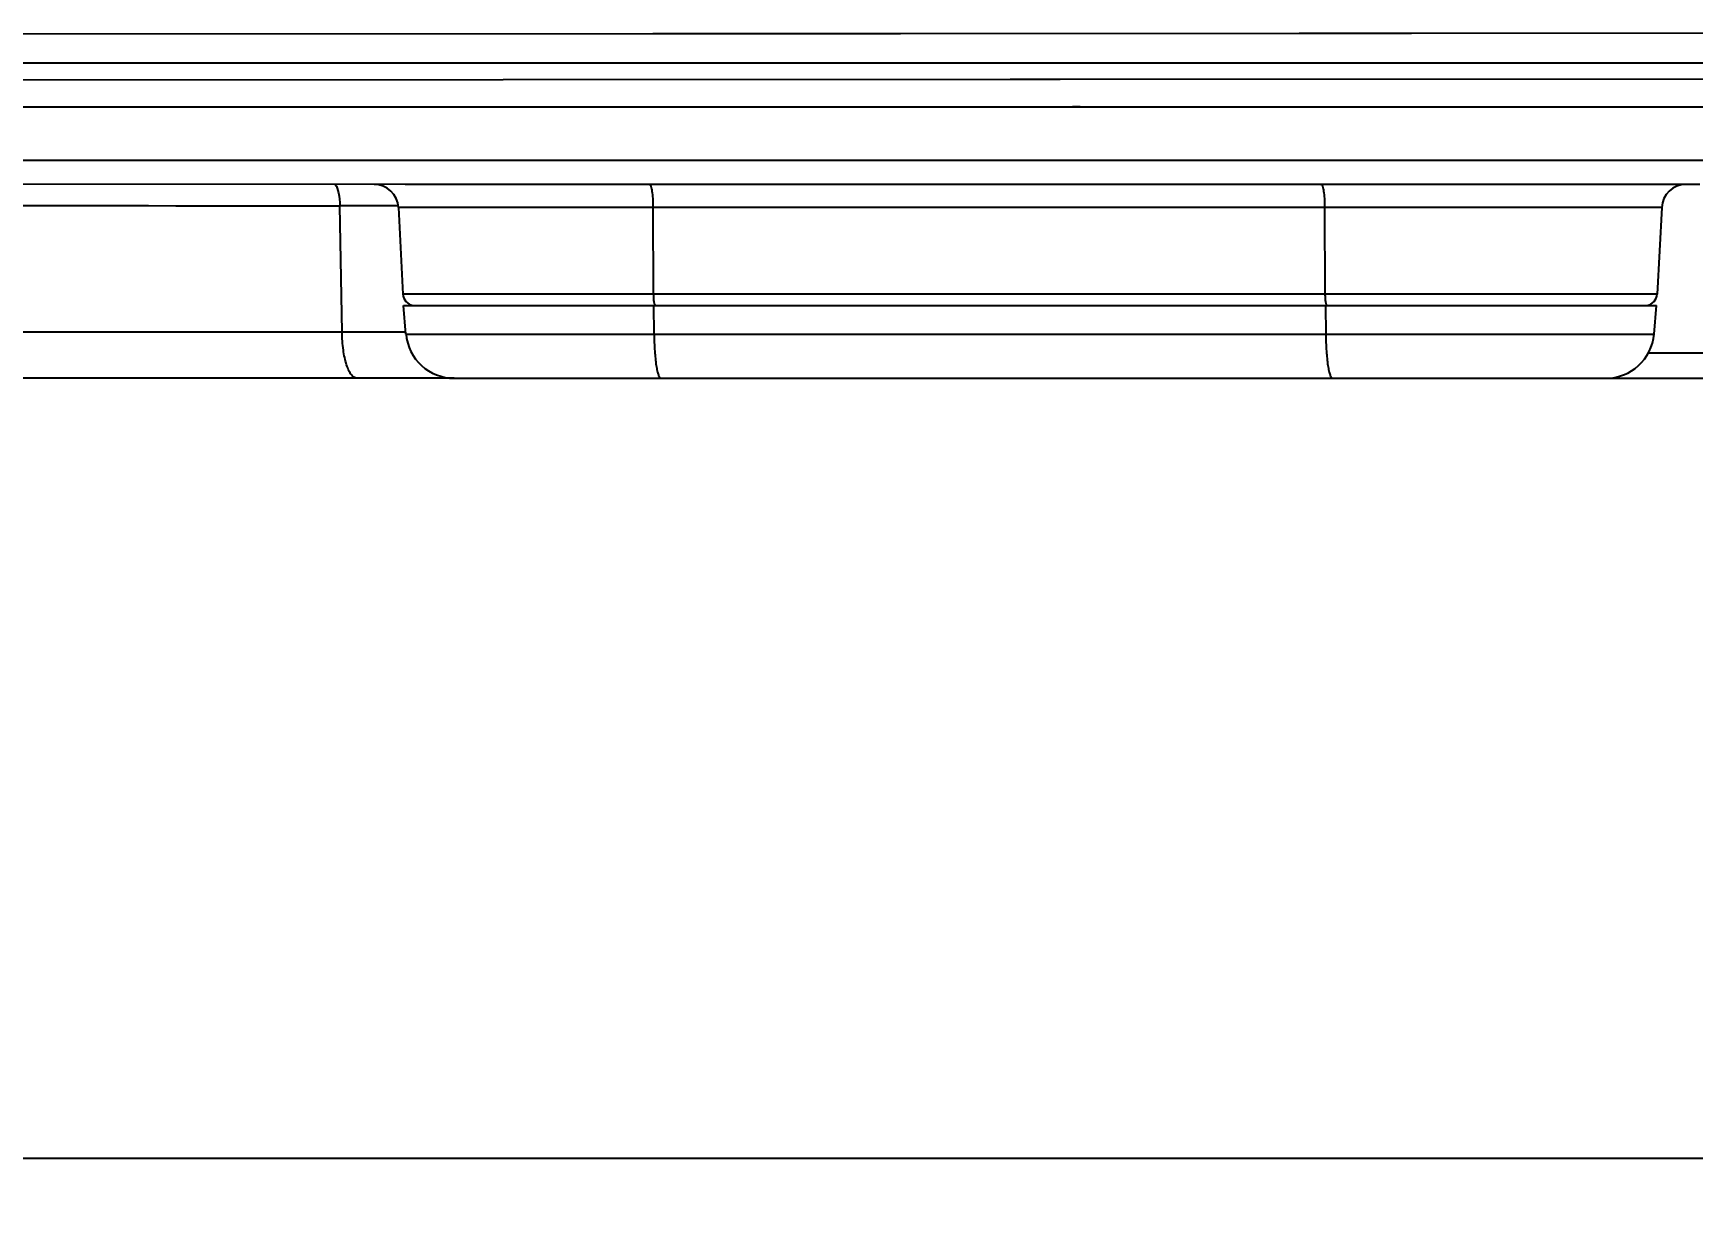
# Model space of a CAD drawing. Header units: millimetres. Extents: x 50 to 1286, y 47 to 781.
# Drawn here: x 917.9 to 986.4, y 47.5 to 96.4 of the extents above; entities that cross this region are included whole.
import ezdxf

# ---------------------------------------------------------------- set-up
doc = ezdxf.new("R2010")
doc.units = ezdxf.units.MM
doc.header["$LTSCALE"] = 20
doc.layers.add('00_COMPONENTS', color=7, linetype='Continuous')
doc.layers.add('____', color=7, linetype='Continuous')
doc.styles.add('유형1', font='gbeitc.shx', dxfattribs={"height": 8})
doc.dimstyles.new('ISO-25', dxfattribs={"dimtxt": 2.5, "dimasz": 3, "dimexe": 1.25, "dimexo": 0.5, "dimgap": 1, "dimtad": 3, "dimtoh": 1, "dimdsep": 46, "dimtxsty": '유형1', "dimcen": 2.5, "dimclrd": 5, "dimclre": 5, "dimclrt": 5, "dimadec": 0, "dimazin": 0, "dimtfac": 1, "dimtmove": 0, "dimatfit": 3, "dimfxl": 1, "dimarcsym": 0})

# ---------------------------------------------------------------- blocks, each defined once
blk = doc.blocks.new('*D2')
at = {"layer": '____', "color": 2, "lineweight": -2}
for p, q in [((1262.463, 82.249), (1262.463, 47.5)), ((862.264, 81.192), (862.264, 47.5)), ((868.264, 50), (1256.463, 50))]:
    blk.add_line(p, q, dxfattribs=at)
at = {"layer": '____', "color": 2}
for points in [[(868.264, 51), (868.264, 49), (862.264, 50)], [(1256.463, 51), (1256.463, 49), (1262.463, 50)]]:
    blk.add_solid(points, dxfattribs=at)
at = {"layer": 'Defpoints', "color": 0}
for p in [(1262.463, 83.249), (862.264, 82.192), (1262.463, 50)]:
    blk.add_point(p, dxfattribs=at)
at = {"layer": '____', "color": 2, "insert": (1062.364, 55), "char_height": 8, "attachment_point": 5, "style": '유형1'}
blk.add_mtext('400.2', dxfattribs=at)

msp = doc.modelspace()

# ---------------------------------------------------------------- linework, layer by layer
at = {"layer": '00_COMPONENTS', "color": 9, "linetype": 'Continuous'}
for p, q in [((943.488, 96.405), (882.786, 96.37)), ((943.56, 96.405), (943.488, 96.405)), ((947.235, 96.408), (943.56, 96.405)), ((950.721, 96.41), (947.235, 96.408)), ((953.708, 96.412), (950.721, 96.41)), ((970.165, 96.421), (953.708, 96.412)), ((973.913, 96.423), (970.165, 96.421)), ((974.805, 96.423), (973.913, 96.423)), ((1000.03, 96.433), (974.805, 96.423)), ((958.353, 91.178), (884.766, 91.183)), ((1167.117, 91.178), (958.353, 91.178)), ((930.655, 84.088), (930.57, 89.305)), ((931.532, 89.303), (930.57, 89.305)), ((932.518, 89.302), (931.532, 89.303)), ((932.974, 89.302), (932.518, 89.302)), ((943.494, 89.245), (932.981, 89.245)), ((971.222, 89.245), (943.494, 89.245)), ((943.52, 85.666), (943.494, 89.245)), ((971.248, 85.666), (971.222, 89.245)), ((985.134, 89.245), (971.222, 89.245)), ((935.098, 85.666), (933.169, 85.666)), ((938.25, 85.666), (935.098, 85.666)), ((942.396, 85.666), (938.25, 85.666)), ((943.52, 85.666), (942.396, 85.666)), ((971.248, 85.666), (943.52, 85.666)), ((972.387, 85.666), (971.248, 85.666)), ((973.531, 85.666), (972.387, 85.666)), ((979.927, 85.666), (973.531, 85.666)), ((983.058, 85.666), (979.927, 85.666)), ((984.099, 85.666), (983.058, 85.666)), ((984.946, 85.666), (984.099, 85.666)), ((943.538, 84.018), (943.524, 85.192)), ((971.251, 85.192), (971.265, 84.018)), ((930.655, 84.088), (894.515, 84.088)), ((933.296, 84.088), (930.655, 84.088)), ((933.296, 84.018), (943.538, 84.018)), ((943.538, 84.018), (971.265, 84.018)), ((971.265, 84.018), (984.818, 84.018)), ((984.587, 83.245), (984.818, 83.245)), ((984.818, 83.245), (1051.668, 83.245))]:
    msp.add_line(p, q, dxfattribs=at)
at = {"layer": '00_COMPONENTS', "color": 7, "linetype": 'Continuous'}
for p, q in [((1236.998, 95.196), (887.758, 95.196)), ((960.297, 94.541), (1089.33, 94.564)), ((883.319, 94.49), (958.235, 94.54)), ((958.235, 94.54), (960.297, 94.541)), ((880.773, 93.41), (927.251, 93.392)), ((927.251, 93.392), (927.391, 93.392)), ((927.269, 93.392), (927.408, 93.392)), ((927.391, 93.392), (934.574, 93.392)), ((927.408, 93.392), (929.881, 93.392)), ((929.881, 93.392), (933.57, 93.392)), ((933.57, 93.392), (934.58, 93.392)), ((934.574, 93.392), (935.052, 93.392)), ((934.58, 93.392), (935.055, 93.392)), ((935.052, 93.392), (936.117, 93.392)), ((935.055, 93.392), (936.323, 93.392)), ((936.117, 93.392), (936.34, 93.392)), ((936.323, 93.392), (936.43, 93.392)), ((936.34, 93.392), (937.046, 93.392)), ((936.43, 93.392), (937.033, 93.392)), ((937.033, 93.392), (937.569, 93.392)), ((937.046, 93.392), (938.333, 93.392)), ((937.569, 93.392), (937.874, 93.392)), ((937.874, 93.392), (938.325, 93.392)), ((938.325, 93.392), (938.455, 93.392)), ((938.333, 93.392), (938.459, 93.392)), ((938.455, 93.392), (938.739, 93.392)), ((938.459, 93.392), (938.744, 93.392)), ((938.739, 93.392), (940.609, 93.392)), ((938.744, 93.392), (940.629, 93.392)), ((940.609, 93.392), (942.029, 93.392)), ((940.629, 93.392), (940.984, 93.392)), ((940.984, 93.392), (942.036, 93.392)), ((942.029, 93.392), (942.63, 93.392)), ((942.036, 93.392), (943.361, 93.392)), ((942.63, 93.392), (943.539, 93.392)), ((943.361, 93.392), (943.554, 93.392)), ((943.539, 93.392), (946.686, 93.392)), ((943.554, 93.392), (945.704, 93.392)), ((945.704, 93.392), (948.006, 93.392)), ((946.686, 93.392), (947.245, 93.392)), ((947.245, 93.392), (950.754, 93.392)), ((948.006, 93.392), (950.273, 93.392)), ((950.273, 93.392), (950.742, 93.392)), ((950.742, 93.392), (954.696, 93.392)), ((950.754, 93.392), (953.743, 93.392)), ((953.743, 93.392), (954.893, 93.392)), ((954.696, 93.392), (956.845, 93.392)), ((954.893, 93.392), (955.918, 93.392)), ((955.918, 93.392), (957.784, 93.392)), ((956.845, 93.392), (958.944, 93.392)), ((957.784, 93.392), (959.157, 93.392)), ((958.944, 93.392), (959.158, 93.392)), ((959.157, 93.392), (959.211, 93.392)), ((959.158, 93.392), (960.695, 93.392)), ((959.211, 93.392), (960.691, 93.392)), ((960.691, 93.392), (960.812, 93.392)), ((960.695, 93.392), (960.995, 93.392)), ((960.812, 93.392), (961.016, 93.392)), ((961.132, 93.392), (960.812, 93.392)), ((960.995, 93.392), (963.175, 93.392)), ((961.016, 93.392), (963.171, 93.392)), ((963.171, 93.392), (964.487, 93.392)), ((963.175, 93.392), (964.494, 93.392)), ((964.487, 93.392), (965.722, 93.392)), ((964.494, 93.392), (964.972, 93.392)), ((964.972, 93.392), (966.892, 93.392)), ((965.722, 93.392), (967.569, 93.392)), ((966.892, 93.392), (967.57, 93.392)), ((967.569, 93.392), (968.506, 93.392)), ((967.57, 93.392), (968.809, 93.392)), ((968.506, 93.392), (969.809, 93.392)), ((968.809, 93.392), (970.718, 93.392)), ((969.809, 93.392), (973.527, 93.392)), ((970.718, 93.392), (972.622, 93.392)), ((972.622, 93.392), (974.567, 93.392)), ((973.527, 93.392), (973.598, 93.392)), ((973.598, 93.392), (1015.839, 93.392)), ((974.567, 93.392), (1022.333, 93.392)), ((933.261, 90.192), (881.34, 90.216)), ((943.005, 90.192), (933.261, 90.192)), ((944.32, 90.192), (943.005, 90.192)), ((945.675, 90.192), (944.32, 90.192)), ((948.537, 90.192), (945.675, 90.192)), ((970.909, 90.192), (948.537, 90.192)), ((971.079, 90.192), (970.909, 90.192)), ((973.729, 90.192), (971.079, 90.192)), ((974.755, 90.192), (973.729, 90.192)), ((986.125, 90.192), (974.755, 90.192)), ((986.705, 90.192), (986.125, 90.192)), ((932.981, 89.245), (932.981, 89.245)), ((932.981, 89.245), (933.169, 85.666)), ((985.134, 89.245), (984.946, 85.666)), ((985.134, 89.245), (985.134, 89.245)), ((933.194, 85.192), (934.322, 85.192)), ((933.296, 84.018), (933.194, 85.192)), ((934.322, 85.192), (934.602, 85.192)), ((934.602, 85.192), (937.803, 85.192)), ((937.803, 85.192), (937.894, 85.192)), ((937.894, 85.192), (937.965, 85.192)), ((937.965, 85.192), (937.979, 85.192)), ((937.979, 85.192), (943.524, 85.192)), ((943.524, 85.192), (943.59, 85.192)), ((943.59, 85.192), (971.251, 85.192)), ((971.251, 85.192), (971.876, 85.192)), ((971.876, 85.192), (972.502, 85.192)), ((972.502, 85.192), (973.754, 85.192)), ((973.754, 85.192), (973.934, 85.192)), ((973.934, 85.192), (974.037, 85.192)), ((974.037, 85.192), (980.145, 85.192)), ((980.145, 85.192), (980.221, 85.192)), ((980.221, 85.192), (981.564, 85.192)), ((981.564, 85.192), (983.72, 85.192)), ((983.72, 85.192), (984.915, 85.192)), ((984.818, 84.018), (984.921, 85.192)), ((984.915, 85.192), (984.921, 85.192)), ((931.272, 82.192), (895.132, 82.192)), ((935.035, 82.192), (931.272, 82.192)), ((935.066, 82.192), (931.272, 82.192)), ((935.289, 82.192), (935.035, 82.192)), ((935.289, 82.192), (935.066, 82.192)), ((935.289, 82.192), (935.525, 82.192)), ((935.347, 82.192), (935.421, 82.192)), ((935.421, 82.192), (943.815, 82.192)), ((935.525, 82.192), (943.815, 82.192)), ((943.815, 82.192), (971.543, 82.192)), ((971.543, 82.192), (982.73, 82.192)), ((971.543, 82.192), (974.263, 82.192)), ((974.263, 82.192), (974.3, 82.192)), ((974.3, 82.192), (982.688, 82.192)), ((982.688, 82.192), (982.826, 82.192)), ((982.73, 82.192), (982.768, 82.192)), ((982.826, 82.192), (1047.011, 82.192))]:
    msp.add_line(p, q, dxfattribs=at)
for centre, radius, start, end in [((931.983, 89.192), 1, 3, 89.9999), ((986.132, 89.192), 1, 90.00009, 177), ((933.668, 85.692), 0.5, 183, 260.33333), ((984.447, 85.692), 0.5, 279.66667, 357), ((935.289, 84.192), 2, 185, 270), ((982.826, 84.192), 2, 270, 355)]:
    msp.add_arc(centre, radius, start, end, dxfattribs=at)
at = {"layer": '00_COMPONENTS', "color": 9, "linetype": 'Continuous'}
msp.add_arc((948.455, 14872.632), 14783.338, 269.7906078, 269.9306822, dxfattribs=at)
for points, knots in [([(930.368, 90.193), (930.449, 90.099), (930.536, 89.788), (930.568, 89.487), (930.57, 89.305)], [0, 0, 0, 0, 0.405374, 1, 1, 1, 1]), ([(943.355, 90.192), (943.384, 90.192), (943.425, 90.066), (943.458, 89.895), (943.486, 89.588), (943.493, 89.367), (943.494, 89.245)], [0, 0, 0, 0, 0.09056, 0.30475, 0.622835, 1, 1, 1, 1]), ([(971.083, 90.192), (971.112, 90.192), (971.153, 90.066), (971.186, 89.894), (971.214, 89.588), (971.221, 89.367), (971.222, 89.245)], [0, 0, 0, 0, 0.09064, 0.304861, 0.622911, 1, 1, 1, 1]), ([(943.59, 85.192), (943.575, 85.192), (943.554, 85.255), (943.538, 85.341), (943.524, 85.494), (943.521, 85.605), (943.52, 85.666)], [0, 0, 0, 0, 0.09064, 0.304862, 0.622911, 1, 1, 1, 1]), ([(971.317, 85.192), (971.302, 85.192), (971.282, 85.255), (971.266, 85.341), (971.251, 85.494), (971.248, 85.605), (971.248, 85.666)], [0, 0, 0, 0, 0.09064, 0.304862, 0.622911, 1, 1, 1, 1]), ([(931.272, 82.192), (931.182, 82.192), (931.041, 82.313), (930.928, 82.519), (930.797, 82.859), (930.692, 83.388), (930.659, 83.843), (930.655, 84.088)], [0, 0, 0, 0, 0.129271, 0.226226, 0.346584, 0.647768, 1, 1, 1, 1]), ([(943.538, 84.018), (943.541, 83.781), (943.557, 83.346), (943.604, 82.838), (943.657, 82.537), (943.689, 82.408), (943.712, 82.333), (943.736, 82.273), (943.763, 82.223), (943.795, 82.192), (943.815, 82.192)], [0, 0, 0, 0, 0.378377, 0.694099, 0.815237, 0.864873, 0.906775, 0.940832, 0.967149, 1, 1, 1, 1]), ([(971.265, 84.018), (971.268, 83.781), (971.284, 83.346), (971.332, 82.838), (971.384, 82.537), (971.416, 82.408), (971.439, 82.333), (971.463, 82.273), (971.49, 82.223), (971.522, 82.192), (971.543, 82.192)], [0, 0, 0, 0, 0.378377, 0.694099, 0.815237, 0.864873, 0.906775, 0.940832, 0.967149, 1, 1, 1, 1])]:
    msp.add_open_spline(points, degree=3, knots=knots, dxfattribs=at)

# ---------------------------------------------------------------- dimensions: what is measured, and where the dimension line sits
at = {"layer": '____', "color": 2}
dim = msp.add_linear_dim(base=(1262.463, 50), p1=(862.264, 82.192), p2=(1262.463, 83.249), dimstyle='ISO-25', override={"dimtxt": 8, "dimasz": 6, "dimexe": 2.5, "dimexo": 1, "dimtoh": 0, "dimcen": -1, "dimclrd": 2, "dimclre": 2, "dimclrt": 2}, dxfattribs=at)
dim.commit()
dim.dimension.update_dxf_attribs({"geometry": '*D2', "text_midpoint": (1062.364, 55)})

doc.saveas('drawing.dxf')
